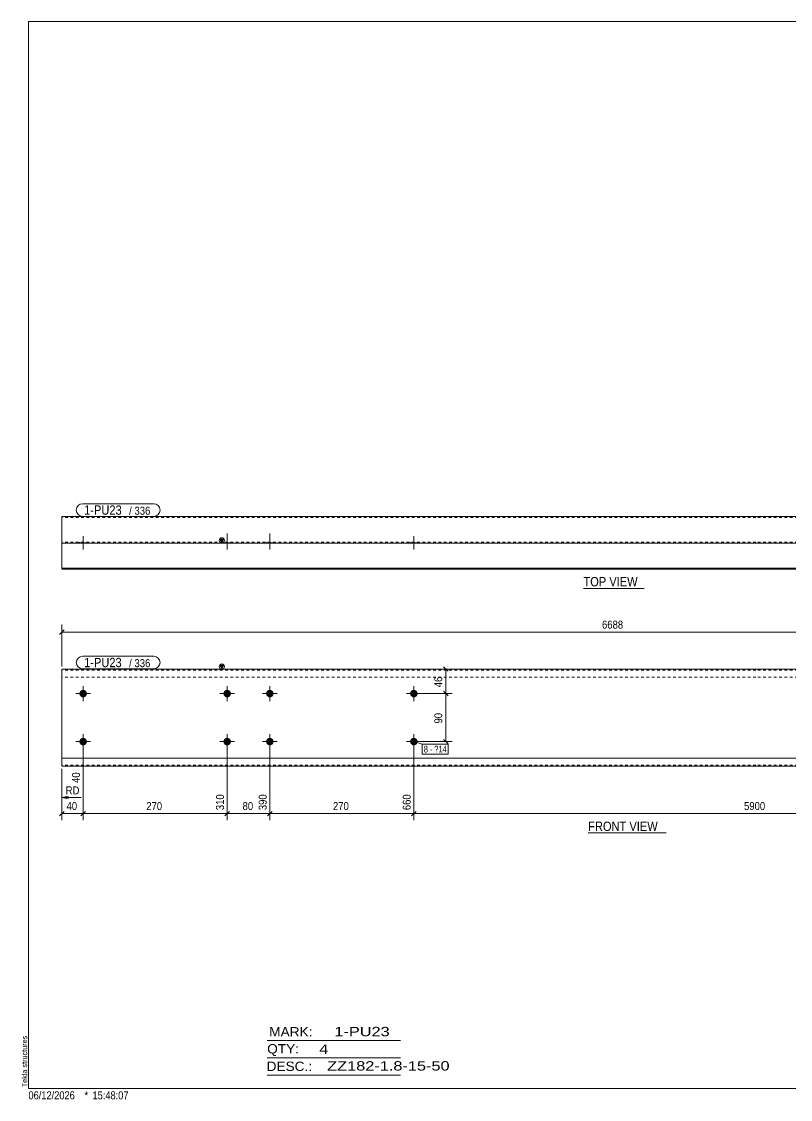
# Model space of a CAD drawing. Header units: millimetres. Extents: x 2 to 579, y 1 to 405.
# Drawn here: x 2.4 to 290.7, y 1 to 405 of the extents above; entities that cross this region are included whole.
import ezdxf

# ---------------------------------------------------------------- set-up
doc = ezdxf.new("R2010")
doc.units = ezdxf.units.MM
doc.linetypes.add('XKITLINE00', pattern=[0])
doc.linetypes.add('XKITLINE01', pattern=[4, 1, -1, 1, -1])
for name, color, linetype, lineweight in [('Bolt', 3, 'Continuous', 0), ('BoltMark', 7, 'Continuous', 0), ('Dimensions', 7, 'Continuous', 0), ('DrawingSheet', 5, 'Continuous', 0), ('OtherObjectType', 7, 'Continuous', 0), ('Part', 2, 'Continuous', 0), ('PartMark', 7, 'Continuous', 0)]:
    doc.layers.add(name, color=color, linetype=linetype, lineweight=lineweight)
doc.styles.add('ARIAL', font='ARIAL.TTF')
doc.styles.add('ARIAL_NARROW', font='ARIALN.TTF')

# ---------------------------------------------------------------- blocks, each defined once
blk = doc.blocks.new('*A2')
at = {"layer": 'Bolt'}
for points in [[(80.9, 153.06), (80.9, 153.02), (80.9, 152.99), (80.89, 152.95), (80.89, 152.92), (80.88, 152.89), (80.88, 152.85), (80.87, 152.82), (80.87, 152.79), (80.86, 152.75), (80.85, 152.72), (80.84, 152.69), (80.83, 152.65), (80.82, 152.62), (80.81, 152.59), (80.79, 152.56), (80.78, 152.52), (80.77, 152.49), (80.75, 152.46), (80.73, 152.43), (80.72, 152.4), (80.7, 152.37), (80.68, 152.34), (80.66, 152.31), (80.64, 152.29), (80.62, 152.26), (80.6, 152.23), (80.58, 152.2), (80.56, 152.18), (80.54, 152.15), (80.51, 152.13), (80.49, 152.1), (80.47, 152.08), (80.44, 152.05), (80.41, 152.03), (80.39, 152.01), (80.36, 151.99), (80.33, 151.97), (80.31, 151.95), (80.28, 151.93), (80.25, 151.91), (80.22, 151.89), (80.19, 151.87), (80.16, 151.86), (80.13, 151.84), (80.1, 151.83), (80.07, 151.81), (80.04, 151.8), (80, 151.79), (79.97, 151.77), (79.94, 151.76), (79.91, 151.75), (79.87, 151.74), (79.84, 151.73), (79.81, 151.73), (79.77, 151.72), (79.74, 151.71), (79.71, 151.71), (79.67, 151.7), (79.64, 151.7), (79.6, 151.7), (79.57, 151.69), (79.53, 151.69), (79.5, 151.69), (79.47, 151.69), (79.43, 151.69), (79.4, 151.7), (79.36, 151.7), (79.33, 151.7), (79.29, 151.71), (79.26, 151.71), (79.23, 151.72), (79.19, 151.73), (79.16, 151.73), (79.13, 151.74), (79.09, 151.75), (79.06, 151.76), (79.03, 151.77), (79, 151.79), (78.96, 151.8), (78.93, 151.81), (78.9, 151.83), (78.87, 151.84), (78.84, 151.86), (78.81, 151.87), (78.78, 151.89), (78.75, 151.91), (78.72, 151.93), (78.69, 151.95), (78.67, 151.97), (78.64, 151.99), (78.61, 152.01), (78.59, 152.03), (78.56, 152.05), (78.53, 152.08), (78.51, 152.1), (78.49, 152.13), (78.46, 152.15), (78.44, 152.18), (78.42, 152.2), (78.4, 152.23), (78.38, 152.26), (78.36, 152.29), (78.34, 152.31), (78.32, 152.34), (78.3, 152.37), (78.28, 152.4), (78.27, 152.43), (78.25, 152.46), (78.23, 152.49), (78.22, 152.52), (78.21, 152.56), (78.19, 152.59), (78.18, 152.62), (78.17, 152.65), (78.16, 152.69), (78.15, 152.72), (78.14, 152.75), (78.13, 152.79), (78.13, 152.82), (78.12, 152.85), (78.12, 152.89), (78.11, 152.92), (78.11, 152.95), (78.1, 152.99), (78.1, 153.02), (78.1, 153.06), (78.1, 153.09), (78.1, 153.13), (78.1, 153.16), (78.1, 153.2), (78.11, 153.23), (78.11, 153.26), (78.12, 153.3), (78.12, 153.33), (78.13, 153.37), (78.13, 153.4), (78.14, 153.43), (78.15, 153.47), (78.16, 153.5), (78.17, 153.53), (78.18, 153.56), (78.19, 153.6), (78.21, 153.63), (78.22, 153.66), (78.23, 153.69), (78.25, 153.72), (78.27, 153.75), (78.28, 153.78), (78.3, 153.81), (78.32, 153.84), (78.34, 153.87), (78.36, 153.9), (78.38, 153.93), (78.4, 153.95), (78.42, 153.98), (78.44, 154.01), (78.46, 154.03), (78.49, 154.06), (78.51, 154.08), (78.53, 154.11), (78.56, 154.13), (78.59, 154.15), (78.61, 154.17), (78.64, 154.2), (78.67, 154.22), (78.69, 154.24), (78.72, 154.26), (78.75, 154.27), (78.78, 154.29), (78.81, 154.31), (78.84, 154.33), (78.87, 154.34), (78.9, 154.36), (78.93, 154.37), (78.96, 154.39), (79, 154.4), (79.03, 154.41), (79.06, 154.42), (79.09, 154.43), (79.13, 154.44), (79.16, 154.45), (79.19, 154.46), (79.23, 154.47), (79.26, 154.47), (79.29, 154.48), (79.33, 154.48), (79.36, 154.49), (79.4, 154.49), (79.43, 154.49), (79.47, 154.49), (79.5, 154.49), (79.53, 154.49), (79.57, 154.49), (79.6, 154.49), (79.64, 154.49), (79.67, 154.48), (79.71, 154.48), (79.74, 154.47), (79.77, 154.47), (79.81, 154.46), (79.84, 154.45), (79.87, 154.44), (79.91, 154.43), (79.94, 154.42), (79.97, 154.41), (80, 154.4), (80.04, 154.39), (80.07, 154.37), (80.1, 154.36), (80.13, 154.34), (80.16, 154.33), (80.19, 154.31), (80.22, 154.29), (80.25, 154.27), (80.28, 154.26), (80.31, 154.24), (80.33, 154.22), (80.36, 154.2), (80.39, 154.17), (80.41, 154.15), (80.44, 154.13), (80.47, 154.11), (80.49, 154.08), (80.51, 154.06), (80.54, 154.03), (80.56, 154.01), (80.58, 153.98), (80.6, 153.95), (80.62, 153.93), (80.64, 153.9), (80.66, 153.87), (80.68, 153.84), (80.7, 153.81), (80.72, 153.78), (80.73, 153.75), (80.75, 153.72), (80.77, 153.69), (80.78, 153.66), (80.79, 153.63), (80.81, 153.6), (80.82, 153.56), (80.83, 153.53), (80.84, 153.5), (80.85, 153.47), (80.86, 153.43), (80.87, 153.4), (80.87, 153.37), (80.88, 153.33), (80.88, 153.3), (80.89, 153.26), (80.89, 153.23), (80.9, 153.2), (80.9, 153.16), (80.9, 153.13), (80.9, 153.09)], [(96.9, 153.06), (96.9, 153.02), (96.9, 152.99), (96.89, 152.95), (96.89, 152.92), (96.88, 152.89), (96.88, 152.85), (96.87, 152.82), (96.87, 152.79), (96.86, 152.75), (96.85, 152.72), (96.84, 152.69), (96.83, 152.65), (96.82, 152.62), (96.81, 152.59), (96.79, 152.56), (96.78, 152.52), (96.77, 152.49), (96.75, 152.46), (96.73, 152.43), (96.72, 152.4), (96.7, 152.37), (96.68, 152.34), (96.66, 152.31), (96.64, 152.29), (96.62, 152.26), (96.6, 152.23), (96.58, 152.2), (96.56, 152.18), (96.54, 152.15), (96.51, 152.13), (96.49, 152.1), (96.47, 152.08), (96.44, 152.05), (96.41, 152.03), (96.39, 152.01), (96.36, 151.99), (96.33, 151.97), (96.31, 151.95), (96.28, 151.93), (96.25, 151.91), (96.22, 151.89), (96.19, 151.87), (96.16, 151.86), (96.13, 151.84), (96.1, 151.83), (96.07, 151.81), (96.04, 151.8), (96, 151.79), (95.97, 151.77), (95.94, 151.76), (95.91, 151.75), (95.87, 151.74), (95.84, 151.73), (95.81, 151.73), (95.77, 151.72), (95.74, 151.71), (95.71, 151.71), (95.67, 151.7), (95.64, 151.7), (95.6, 151.7), (95.57, 151.69), (95.53, 151.69), (95.5, 151.69), (95.47, 151.69), (95.43, 151.69), (95.4, 151.7), (95.36, 151.7), (95.33, 151.7), (95.29, 151.71), (95.26, 151.71), (95.23, 151.72), (95.19, 151.73), (95.16, 151.73), (95.13, 151.74), (95.09, 151.75), (95.06, 151.76), (95.03, 151.77), (95, 151.79), (94.96, 151.8), (94.93, 151.81), (94.9, 151.83), (94.87, 151.84), (94.84, 151.86), (94.81, 151.87), (94.78, 151.89), (94.75, 151.91), (94.72, 151.93), (94.69, 151.95), (94.67, 151.97), (94.64, 151.99), (94.61, 152.01), (94.59, 152.03), (94.56, 152.05), (94.53, 152.08), (94.51, 152.1), (94.49, 152.13), (94.46, 152.15), (94.44, 152.18), (94.42, 152.2), (94.4, 152.23), (94.38, 152.26), (94.36, 152.29), (94.34, 152.31), (94.32, 152.34), (94.3, 152.37), (94.28, 152.4), (94.27, 152.43), (94.25, 152.46), (94.23, 152.49), (94.22, 152.52), (94.21, 152.56), (94.19, 152.59), (94.18, 152.62), (94.17, 152.65), (94.16, 152.69), (94.15, 152.72), (94.14, 152.75), (94.13, 152.79), (94.13, 152.82), (94.12, 152.85), (94.12, 152.89), (94.11, 152.92), (94.11, 152.95), (94.1, 152.99), (94.1, 153.02), (94.1, 153.06), (94.1, 153.09), (94.1, 153.13), (94.1, 153.16), (94.1, 153.2), (94.11, 153.23), (94.11, 153.26), (94.12, 153.3), (94.12, 153.33), (94.13, 153.37), (94.13, 153.4), (94.14, 153.43), (94.15, 153.47), (94.16, 153.5), (94.17, 153.53), (94.18, 153.56), (94.19, 153.6), (94.21, 153.63), (94.22, 153.66), (94.23, 153.69), (94.25, 153.72), (94.27, 153.75), (94.28, 153.78), (94.3, 153.81), (94.32, 153.84), (94.34, 153.87), (94.36, 153.9), (94.38, 153.93), (94.4, 153.95), (94.42, 153.98), (94.44, 154.01), (94.46, 154.03), (94.49, 154.06), (94.51, 154.08), (94.53, 154.11), (94.56, 154.13), (94.59, 154.15), (94.61, 154.17), (94.64, 154.2), (94.67, 154.22), (94.69, 154.24), (94.72, 154.26), (94.75, 154.27), (94.78, 154.29), (94.81, 154.31), (94.84, 154.33), (94.87, 154.34), (94.9, 154.36), (94.93, 154.37), (94.96, 154.39), (95, 154.4), (95.03, 154.41), (95.06, 154.42), (95.09, 154.43), (95.13, 154.44), (95.16, 154.45), (95.19, 154.46), (95.23, 154.47), (95.26, 154.47), (95.29, 154.48), (95.33, 154.48), (95.36, 154.49), (95.4, 154.49), (95.43, 154.49), (95.47, 154.49), (95.5, 154.49), (95.53, 154.49), (95.57, 154.49), (95.6, 154.49), (95.64, 154.49), (95.67, 154.48), (95.71, 154.48), (95.74, 154.47), (95.77, 154.47), (95.81, 154.46), (95.84, 154.45), (95.87, 154.44), (95.91, 154.43), (95.94, 154.42), (95.97, 154.41), (96, 154.4), (96.04, 154.39), (96.07, 154.37), (96.1, 154.36), (96.13, 154.34), (96.16, 154.33), (96.19, 154.31), (96.22, 154.29), (96.25, 154.27), (96.28, 154.26), (96.31, 154.24), (96.33, 154.22), (96.36, 154.2), (96.39, 154.17), (96.41, 154.15), (96.44, 154.13), (96.47, 154.11), (96.49, 154.08), (96.51, 154.06), (96.54, 154.03), (96.56, 154.01), (96.58, 153.98), (96.6, 153.95), (96.62, 153.93), (96.64, 153.9), (96.66, 153.87), (96.68, 153.84), (96.7, 153.81), (96.72, 153.78), (96.73, 153.75), (96.75, 153.72), (96.77, 153.69), (96.78, 153.66), (96.79, 153.63), (96.81, 153.6), (96.82, 153.56), (96.83, 153.53), (96.84, 153.5), (96.85, 153.47), (96.86, 153.43), (96.87, 153.4), (96.87, 153.37), (96.88, 153.33), (96.88, 153.3), (96.89, 153.26), (96.89, 153.23), (96.9, 153.2), (96.9, 153.16), (96.9, 153.13), (96.9, 153.09)], [(80.9, 135.06), (80.9, 135.02), (80.9, 134.99), (80.89, 134.95), (80.89, 134.92), (80.88, 134.89), (80.88, 134.85), (80.87, 134.82), (80.87, 134.79), (80.86, 134.75), (80.85, 134.72), (80.84, 134.69), (80.83, 134.65), (80.82, 134.62), (80.81, 134.59), (80.79, 134.56), (80.78, 134.52), (80.77, 134.49), (80.75, 134.46), (80.73, 134.43), (80.72, 134.4), (80.7, 134.37), (80.68, 134.34), (80.66, 134.31), (80.64, 134.29), (80.62, 134.26), (80.6, 134.23), (80.58, 134.2), (80.56, 134.18), (80.54, 134.15), (80.51, 134.13), (80.49, 134.1), (80.47, 134.08), (80.44, 134.05), (80.41, 134.03), (80.39, 134.01), (80.36, 133.99), (80.33, 133.97), (80.31, 133.95), (80.28, 133.93), (80.25, 133.91), (80.22, 133.89), (80.19, 133.87), (80.16, 133.86), (80.13, 133.84), (80.1, 133.83), (80.07, 133.81), (80.04, 133.8), (80, 133.79), (79.97, 133.77), (79.94, 133.76), (79.91, 133.75), (79.87, 133.74), (79.84, 133.73), (79.81, 133.73), (79.77, 133.72), (79.74, 133.71), (79.71, 133.71), (79.67, 133.7), (79.64, 133.7), (79.6, 133.7), (79.57, 133.69), (79.53, 133.69), (79.5, 133.69), (79.47, 133.69), (79.43, 133.69), (79.4, 133.7), (79.36, 133.7), (79.33, 133.7), (79.29, 133.71), (79.26, 133.71), (79.23, 133.72), (79.19, 133.73), (79.16, 133.73), (79.13, 133.74), (79.09, 133.75), (79.06, 133.76), (79.03, 133.77), (79, 133.79), (78.96, 133.8), (78.93, 133.81), (78.9, 133.83), (78.87, 133.84), (78.84, 133.86), (78.81, 133.87), (78.78, 133.89), (78.75, 133.91), (78.72, 133.93), (78.69, 133.95), (78.67, 133.97), (78.64, 133.99), (78.61, 134.01), (78.59, 134.03), (78.56, 134.05), (78.53, 134.08), (78.51, 134.1), (78.49, 134.13), (78.46, 134.15), (78.44, 134.18), (78.42, 134.2), (78.4, 134.23), (78.38, 134.26), (78.36, 134.29), (78.34, 134.31), (78.32, 134.34), (78.3, 134.37), (78.28, 134.4), (78.27, 134.43), (78.25, 134.46), (78.23, 134.49), (78.22, 134.52), (78.21, 134.56), (78.19, 134.59), (78.18, 134.62), (78.17, 134.65), (78.16, 134.69), (78.15, 134.72), (78.14, 134.75), (78.13, 134.79), (78.13, 134.82), (78.12, 134.85), (78.12, 134.89), (78.11, 134.92), (78.11, 134.95), (78.1, 134.99), (78.1, 135.02), (78.1, 135.06), (78.1, 135.09), (78.1, 135.13), (78.1, 135.16), (78.1, 135.2), (78.11, 135.23), (78.11, 135.26), (78.12, 135.3), (78.12, 135.33), (78.13, 135.37), (78.13, 135.4), (78.14, 135.43), (78.15, 135.47), (78.16, 135.5), (78.17, 135.53), (78.18, 135.56), (78.19, 135.6), (78.21, 135.63), (78.22, 135.66), (78.23, 135.69), (78.25, 135.72), (78.27, 135.75), (78.28, 135.78), (78.3, 135.81), (78.32, 135.84), (78.34, 135.87), (78.36, 135.9), (78.38, 135.93), (78.4, 135.95), (78.42, 135.98), (78.44, 136.01), (78.46, 136.03), (78.49, 136.06), (78.51, 136.08), (78.53, 136.11), (78.56, 136.13), (78.59, 136.15), (78.61, 136.17), (78.64, 136.2), (78.67, 136.22), (78.69, 136.24), (78.72, 136.26), (78.75, 136.27), (78.78, 136.29), (78.81, 136.31), (78.84, 136.33), (78.87, 136.34), (78.9, 136.36), (78.93, 136.37), (78.96, 136.39), (79, 136.4), (79.03, 136.41), (79.06, 136.42), (79.09, 136.43), (79.13, 136.44), (79.16, 136.45), (79.19, 136.46), (79.23, 136.47), (79.26, 136.47), (79.29, 136.48), (79.33, 136.48), (79.36, 136.49), (79.4, 136.49), (79.43, 136.49), (79.47, 136.49), (79.5, 136.49), (79.53, 136.49), (79.57, 136.49), (79.6, 136.49), (79.64, 136.49), (79.67, 136.48), (79.71, 136.48), (79.74, 136.47), (79.77, 136.47), (79.81, 136.46), (79.84, 136.45), (79.87, 136.44), (79.91, 136.43), (79.94, 136.42), (79.97, 136.41), (80, 136.4), (80.04, 136.39), (80.07, 136.37), (80.1, 136.36), (80.13, 136.34), (80.16, 136.33), (80.19, 136.31), (80.22, 136.29), (80.25, 136.27), (80.28, 136.26), (80.31, 136.24), (80.33, 136.22), (80.36, 136.2), (80.39, 136.17), (80.41, 136.15), (80.44, 136.13), (80.47, 136.11), (80.49, 136.08), (80.51, 136.06), (80.54, 136.03), (80.56, 136.01), (80.58, 135.98), (80.6, 135.95), (80.62, 135.93), (80.64, 135.9), (80.66, 135.87), (80.68, 135.84), (80.7, 135.81), (80.72, 135.78), (80.73, 135.75), (80.75, 135.72), (80.77, 135.69), (80.78, 135.66), (80.79, 135.63), (80.81, 135.6), (80.82, 135.56), (80.83, 135.53), (80.84, 135.5), (80.85, 135.47), (80.86, 135.43), (80.87, 135.4), (80.87, 135.37), (80.88, 135.33), (80.88, 135.3), (80.89, 135.26), (80.89, 135.23), (80.9, 135.2), (80.9, 135.16), (80.9, 135.13), (80.9, 135.09)], [(96.9, 135.06), (96.9, 135.02), (96.9, 134.99), (96.89, 134.95), (96.89, 134.92), (96.88, 134.89), (96.88, 134.85), (96.87, 134.82), (96.87, 134.79), (96.86, 134.75), (96.85, 134.72), (96.84, 134.69), (96.83, 134.65), (96.82, 134.62), (96.81, 134.59), (96.79, 134.56), (96.78, 134.52), (96.77, 134.49), (96.75, 134.46), (96.73, 134.43), (96.72, 134.4), (96.7, 134.37), (96.68, 134.34), (96.66, 134.31), (96.64, 134.29), (96.62, 134.26), (96.6, 134.23), (96.58, 134.2), (96.56, 134.18), (96.54, 134.15), (96.51, 134.13), (96.49, 134.1), (96.47, 134.08), (96.44, 134.05), (96.41, 134.03), (96.39, 134.01), (96.36, 133.99), (96.33, 133.97), (96.31, 133.95), (96.28, 133.93), (96.25, 133.91), (96.22, 133.89), (96.19, 133.87), (96.16, 133.86), (96.13, 133.84), (96.1, 133.83), (96.07, 133.81), (96.04, 133.8), (96, 133.79), (95.97, 133.77), (95.94, 133.76), (95.91, 133.75), (95.87, 133.74), (95.84, 133.73), (95.81, 133.73), (95.77, 133.72), (95.74, 133.71), (95.71, 133.71), (95.67, 133.7), (95.64, 133.7), (95.6, 133.7), (95.57, 133.69), (95.53, 133.69), (95.5, 133.69), (95.47, 133.69), (95.43, 133.69), (95.4, 133.7), (95.36, 133.7), (95.33, 133.7), (95.29, 133.71), (95.26, 133.71), (95.23, 133.72), (95.19, 133.73), (95.16, 133.73), (95.13, 133.74), (95.09, 133.75), (95.06, 133.76), (95.03, 133.77), (95, 133.79), (94.96, 133.8), (94.93, 133.81), (94.9, 133.83), (94.87, 133.84), (94.84, 133.86), (94.81, 133.87), (94.78, 133.89), (94.75, 133.91), (94.72, 133.93), (94.69, 133.95), (94.67, 133.97), (94.64, 133.99), (94.61, 134.01), (94.59, 134.03), (94.56, 134.05), (94.53, 134.08), (94.51, 134.1), (94.49, 134.13), (94.46, 134.15), (94.44, 134.18), (94.42, 134.2), (94.4, 134.23), (94.38, 134.26), (94.36, 134.29), (94.34, 134.31), (94.32, 134.34), (94.3, 134.37), (94.28, 134.4), (94.27, 134.43), (94.25, 134.46), (94.23, 134.49), (94.22, 134.52), (94.21, 134.56), (94.19, 134.59), (94.18, 134.62), (94.17, 134.65), (94.16, 134.69), (94.15, 134.72), (94.14, 134.75), (94.13, 134.79), (94.13, 134.82), (94.12, 134.85), (94.12, 134.89), (94.11, 134.92), (94.11, 134.95), (94.1, 134.99), (94.1, 135.02), (94.1, 135.06), (94.1, 135.09), (94.1, 135.13), (94.1, 135.16), (94.1, 135.2), (94.11, 135.23), (94.11, 135.26), (94.12, 135.3), (94.12, 135.33), (94.13, 135.37), (94.13, 135.4), (94.14, 135.43), (94.15, 135.47), (94.16, 135.5), (94.17, 135.53), (94.18, 135.56), (94.19, 135.6), (94.21, 135.63), (94.22, 135.66), (94.23, 135.69), (94.25, 135.72), (94.27, 135.75), (94.28, 135.78), (94.3, 135.81), (94.32, 135.84), (94.34, 135.87), (94.36, 135.9), (94.38, 135.93), (94.4, 135.95), (94.42, 135.98), (94.44, 136.01), (94.46, 136.03), (94.49, 136.06), (94.51, 136.08), (94.53, 136.11), (94.56, 136.13), (94.59, 136.15), (94.61, 136.17), (94.64, 136.2), (94.67, 136.22), (94.69, 136.24), (94.72, 136.26), (94.75, 136.27), (94.78, 136.29), (94.81, 136.31), (94.84, 136.33), (94.87, 136.34), (94.9, 136.36), (94.93, 136.37), (94.96, 136.39), (95, 136.4), (95.03, 136.41), (95.06, 136.42), (95.09, 136.43), (95.13, 136.44), (95.16, 136.45), (95.19, 136.46), (95.23, 136.47), (95.26, 136.47), (95.29, 136.48), (95.33, 136.48), (95.36, 136.49), (95.4, 136.49), (95.43, 136.49), (95.47, 136.49), (95.5, 136.49), (95.53, 136.49), (95.57, 136.49), (95.6, 136.49), (95.64, 136.49), (95.67, 136.48), (95.71, 136.48), (95.74, 136.47), (95.77, 136.47), (95.81, 136.46), (95.84, 136.45), (95.87, 136.44), (95.91, 136.43), (95.94, 136.42), (95.97, 136.41), (96, 136.4), (96.04, 136.39), (96.07, 136.37), (96.1, 136.36), (96.13, 136.34), (96.16, 136.33), (96.19, 136.31), (96.22, 136.29), (96.25, 136.27), (96.28, 136.26), (96.31, 136.24), (96.33, 136.22), (96.36, 136.2), (96.39, 136.17), (96.41, 136.15), (96.44, 136.13), (96.47, 136.11), (96.49, 136.08), (96.51, 136.06), (96.54, 136.03), (96.56, 136.01), (96.58, 135.98), (96.6, 135.95), (96.62, 135.93), (96.64, 135.9), (96.66, 135.87), (96.68, 135.84), (96.7, 135.81), (96.72, 135.78), (96.73, 135.75), (96.75, 135.72), (96.77, 135.69), (96.78, 135.66), (96.79, 135.63), (96.81, 135.6), (96.82, 135.56), (96.83, 135.53), (96.84, 135.5), (96.85, 135.47), (96.86, 135.43), (96.87, 135.4), (96.87, 135.37), (96.88, 135.33), (96.88, 135.3), (96.89, 135.26), (96.89, 135.23), (96.9, 135.2), (96.9, 135.16), (96.9, 135.13), (96.9, 135.09)]]:
    blk.add_hatch(color=3, dxfattribs=at).paths.add_polyline_path(points, flags=17)
at = {"layer": 'Bolt', "color": 3, "linetype": 'XKITLINE00', "lineweight": 0}
for p, q in [((79.5, 155.89), (79.5, 150.29)), ((95.5, 155.89), (95.5, 150.29)), ((82.3, 153.09), (76.7, 153.09)), ((98.3, 153.09), (92.7, 153.09)), ((79.5, 137.89), (79.5, 132.29)), ((95.5, 137.89), (95.5, 132.29)), ((82.3, 135.09), (76.7, 135.09)), ((98.3, 135.09), (92.7, 135.09))]:
    blk.add_line(p, q, dxfattribs=at)
blk = doc.blocks.new('*A3')
at = {"layer": 'Bolt'}
for points in [[(26.9, 153.06), (26.9, 153.02), (26.9, 152.99), (26.89, 152.95), (26.89, 152.92), (26.88, 152.89), (26.88, 152.85), (26.87, 152.82), (26.87, 152.79), (26.86, 152.75), (26.85, 152.72), (26.84, 152.69), (26.83, 152.65), (26.82, 152.62), (26.81, 152.59), (26.79, 152.56), (26.78, 152.52), (26.77, 152.49), (26.75, 152.46), (26.73, 152.43), (26.72, 152.4), (26.7, 152.37), (26.68, 152.34), (26.66, 152.31), (26.64, 152.29), (26.62, 152.26), (26.6, 152.23), (26.58, 152.2), (26.56, 152.18), (26.54, 152.15), (26.51, 152.13), (26.49, 152.1), (26.47, 152.08), (26.44, 152.05), (26.41, 152.03), (26.39, 152.01), (26.36, 151.99), (26.33, 151.97), (26.31, 151.95), (26.28, 151.93), (26.25, 151.91), (26.22, 151.89), (26.19, 151.87), (26.16, 151.86), (26.13, 151.84), (26.1, 151.83), (26.07, 151.81), (26.04, 151.8), (26, 151.79), (25.97, 151.77), (25.94, 151.76), (25.91, 151.75), (25.87, 151.74), (25.84, 151.73), (25.81, 151.73), (25.77, 151.72), (25.74, 151.71), (25.71, 151.71), (25.67, 151.7), (25.64, 151.7), (25.6, 151.7), (25.57, 151.69), (25.53, 151.69), (25.5, 151.69), (25.47, 151.69), (25.43, 151.69), (25.4, 151.7), (25.36, 151.7), (25.33, 151.7), (25.29, 151.71), (25.26, 151.71), (25.23, 151.72), (25.19, 151.73), (25.16, 151.73), (25.13, 151.74), (25.09, 151.75), (25.06, 151.76), (25.03, 151.77), (25, 151.79), (24.96, 151.8), (24.93, 151.81), (24.9, 151.83), (24.87, 151.84), (24.84, 151.86), (24.81, 151.87), (24.78, 151.89), (24.75, 151.91), (24.72, 151.93), (24.69, 151.95), (24.67, 151.97), (24.64, 151.99), (24.61, 152.01), (24.59, 152.03), (24.56, 152.05), (24.53, 152.08), (24.51, 152.1), (24.49, 152.13), (24.46, 152.15), (24.44, 152.18), (24.42, 152.2), (24.4, 152.23), (24.38, 152.26), (24.36, 152.29), (24.34, 152.31), (24.32, 152.34), (24.3, 152.37), (24.28, 152.4), (24.27, 152.43), (24.25, 152.46), (24.23, 152.49), (24.22, 152.52), (24.21, 152.56), (24.19, 152.59), (24.18, 152.62), (24.17, 152.65), (24.16, 152.69), (24.15, 152.72), (24.14, 152.75), (24.13, 152.79), (24.13, 152.82), (24.12, 152.85), (24.12, 152.89), (24.11, 152.92), (24.11, 152.95), (24.1, 152.99), (24.1, 153.02), (24.1, 153.06), (24.1, 153.09), (24.1, 153.13), (24.1, 153.16), (24.1, 153.2), (24.11, 153.23), (24.11, 153.26), (24.12, 153.3), (24.12, 153.33), (24.13, 153.37), (24.13, 153.4), (24.14, 153.43), (24.15, 153.47), (24.16, 153.5), (24.17, 153.53), (24.18, 153.56), (24.19, 153.6), (24.21, 153.63), (24.22, 153.66), (24.23, 153.69), (24.25, 153.72), (24.27, 153.75), (24.28, 153.78), (24.3, 153.81), (24.32, 153.84), (24.34, 153.87), (24.36, 153.9), (24.38, 153.93), (24.4, 153.95), (24.42, 153.98), (24.44, 154.01), (24.46, 154.03), (24.49, 154.06), (24.51, 154.08), (24.53, 154.11), (24.56, 154.13), (24.59, 154.15), (24.61, 154.17), (24.64, 154.2), (24.67, 154.22), (24.69, 154.24), (24.72, 154.26), (24.75, 154.27), (24.78, 154.29), (24.81, 154.31), (24.84, 154.33), (24.87, 154.34), (24.9, 154.36), (24.93, 154.37), (24.96, 154.39), (25, 154.4), (25.03, 154.41), (25.06, 154.42), (25.09, 154.43), (25.13, 154.44), (25.16, 154.45), (25.19, 154.46), (25.23, 154.47), (25.26, 154.47), (25.29, 154.48), (25.33, 154.48), (25.36, 154.49), (25.4, 154.49), (25.43, 154.49), (25.47, 154.49), (25.5, 154.49), (25.53, 154.49), (25.57, 154.49), (25.6, 154.49), (25.64, 154.49), (25.67, 154.48), (25.71, 154.48), (25.74, 154.47), (25.77, 154.47), (25.81, 154.46), (25.84, 154.45), (25.87, 154.44), (25.91, 154.43), (25.94, 154.42), (25.97, 154.41), (26, 154.4), (26.04, 154.39), (26.07, 154.37), (26.1, 154.36), (26.13, 154.34), (26.16, 154.33), (26.19, 154.31), (26.22, 154.29), (26.25, 154.27), (26.28, 154.26), (26.31, 154.24), (26.33, 154.22), (26.36, 154.2), (26.39, 154.17), (26.41, 154.15), (26.44, 154.13), (26.47, 154.11), (26.49, 154.08), (26.51, 154.06), (26.54, 154.03), (26.56, 154.01), (26.58, 153.98), (26.6, 153.95), (26.62, 153.93), (26.64, 153.9), (26.66, 153.87), (26.68, 153.84), (26.7, 153.81), (26.72, 153.78), (26.73, 153.75), (26.75, 153.72), (26.77, 153.69), (26.78, 153.66), (26.79, 153.63), (26.81, 153.6), (26.82, 153.56), (26.83, 153.53), (26.84, 153.5), (26.85, 153.47), (26.86, 153.43), (26.87, 153.4), (26.87, 153.37), (26.88, 153.33), (26.88, 153.3), (26.89, 153.26), (26.89, 153.23), (26.9, 153.2), (26.9, 153.16), (26.9, 153.13), (26.9, 153.09)], [(150.9, 153.06), (150.9, 153.02), (150.9, 152.99), (150.89, 152.95), (150.89, 152.92), (150.88, 152.89), (150.88, 152.85), (150.87, 152.82), (150.87, 152.79), (150.86, 152.75), (150.85, 152.72), (150.84, 152.69), (150.83, 152.65), (150.82, 152.62), (150.81, 152.59), (150.79, 152.56), (150.78, 152.52), (150.77, 152.49), (150.75, 152.46), (150.73, 152.43), (150.72, 152.4), (150.7, 152.37), (150.68, 152.34), (150.66, 152.31), (150.64, 152.29), (150.62, 152.26), (150.6, 152.23), (150.58, 152.2), (150.56, 152.18), (150.54, 152.15), (150.51, 152.13), (150.49, 152.1), (150.47, 152.08), (150.44, 152.05), (150.41, 152.03), (150.39, 152.01), (150.36, 151.99), (150.33, 151.97), (150.31, 151.95), (150.28, 151.93), (150.25, 151.91), (150.22, 151.89), (150.19, 151.87), (150.16, 151.86), (150.13, 151.84), (150.1, 151.83), (150.07, 151.81), (150.04, 151.8), (150, 151.79), (149.97, 151.77), (149.94, 151.76), (149.91, 151.75), (149.87, 151.74), (149.84, 151.73), (149.81, 151.73), (149.77, 151.72), (149.74, 151.71), (149.71, 151.71), (149.67, 151.7), (149.64, 151.7), (149.6, 151.7), (149.57, 151.69), (149.53, 151.69), (149.5, 151.69), (149.47, 151.69), (149.43, 151.69), (149.4, 151.7), (149.36, 151.7), (149.33, 151.7), (149.29, 151.71), (149.26, 151.71), (149.23, 151.72), (149.19, 151.73), (149.16, 151.73), (149.13, 151.74), (149.09, 151.75), (149.06, 151.76), (149.03, 151.77), (149, 151.79), (148.96, 151.8), (148.93, 151.81), (148.9, 151.83), (148.87, 151.84), (148.84, 151.86), (148.81, 151.87), (148.78, 151.89), (148.75, 151.91), (148.72, 151.93), (148.69, 151.95), (148.67, 151.97), (148.64, 151.99), (148.61, 152.01), (148.59, 152.03), (148.56, 152.05), (148.53, 152.08), (148.51, 152.1), (148.49, 152.13), (148.46, 152.15), (148.44, 152.18), (148.42, 152.2), (148.4, 152.23), (148.38, 152.26), (148.36, 152.29), (148.34, 152.31), (148.32, 152.34), (148.3, 152.37), (148.28, 152.4), (148.27, 152.43), (148.25, 152.46), (148.23, 152.49), (148.22, 152.52), (148.21, 152.56), (148.19, 152.59), (148.18, 152.62), (148.17, 152.65), (148.16, 152.69), (148.15, 152.72), (148.14, 152.75), (148.13, 152.79), (148.13, 152.82), (148.12, 152.85), (148.12, 152.89), (148.11, 152.92), (148.11, 152.95), (148.1, 152.99), (148.1, 153.02), (148.1, 153.06), (148.1, 153.09), (148.1, 153.13), (148.1, 153.16), (148.1, 153.2), (148.11, 153.23), (148.11, 153.26), (148.12, 153.3), (148.12, 153.33), (148.13, 153.37), (148.13, 153.4), (148.14, 153.43), (148.15, 153.47), (148.16, 153.5), (148.17, 153.53), (148.18, 153.56), (148.19, 153.6), (148.21, 153.63), (148.22, 153.66), (148.23, 153.69), (148.25, 153.72), (148.27, 153.75), (148.28, 153.78), (148.3, 153.81), (148.32, 153.84), (148.34, 153.87), (148.36, 153.9), (148.38, 153.93), (148.4, 153.95), (148.42, 153.98), (148.44, 154.01), (148.46, 154.03), (148.49, 154.06), (148.51, 154.08), (148.53, 154.11), (148.56, 154.13), (148.59, 154.15), (148.61, 154.17), (148.64, 154.2), (148.67, 154.22), (148.69, 154.24), (148.72, 154.26), (148.75, 154.27), (148.78, 154.29), (148.81, 154.31), (148.84, 154.33), (148.87, 154.34), (148.9, 154.36), (148.93, 154.37), (148.96, 154.39), (149, 154.4), (149.03, 154.41), (149.06, 154.42), (149.09, 154.43), (149.13, 154.44), (149.16, 154.45), (149.19, 154.46), (149.23, 154.47), (149.26, 154.47), (149.29, 154.48), (149.33, 154.48), (149.36, 154.49), (149.4, 154.49), (149.43, 154.49), (149.47, 154.49), (149.5, 154.49), (149.53, 154.49), (149.57, 154.49), (149.6, 154.49), (149.64, 154.49), (149.67, 154.48), (149.71, 154.48), (149.74, 154.47), (149.77, 154.47), (149.81, 154.46), (149.84, 154.45), (149.87, 154.44), (149.91, 154.43), (149.94, 154.42), (149.97, 154.41), (150, 154.4), (150.04, 154.39), (150.07, 154.37), (150.1, 154.36), (150.13, 154.34), (150.16, 154.33), (150.19, 154.31), (150.22, 154.29), (150.25, 154.27), (150.28, 154.26), (150.31, 154.24), (150.33, 154.22), (150.36, 154.2), (150.39, 154.17), (150.41, 154.15), (150.44, 154.13), (150.47, 154.11), (150.49, 154.08), (150.51, 154.06), (150.54, 154.03), (150.56, 154.01), (150.58, 153.98), (150.6, 153.95), (150.62, 153.93), (150.64, 153.9), (150.66, 153.87), (150.68, 153.84), (150.7, 153.81), (150.72, 153.78), (150.73, 153.75), (150.75, 153.72), (150.77, 153.69), (150.78, 153.66), (150.79, 153.63), (150.81, 153.6), (150.82, 153.56), (150.83, 153.53), (150.84, 153.5), (150.85, 153.47), (150.86, 153.43), (150.87, 153.4), (150.87, 153.37), (150.88, 153.33), (150.88, 153.3), (150.89, 153.26), (150.89, 153.23), (150.9, 153.2), (150.9, 153.16), (150.9, 153.13), (150.9, 153.09)], [(26.9, 135.06), (26.9, 135.02), (26.9, 134.99), (26.89, 134.95), (26.89, 134.92), (26.88, 134.89), (26.88, 134.85), (26.87, 134.82), (26.87, 134.79), (26.86, 134.75), (26.85, 134.72), (26.84, 134.69), (26.83, 134.65), (26.82, 134.62), (26.81, 134.59), (26.79, 134.56), (26.78, 134.52), (26.77, 134.49), (26.75, 134.46), (26.73, 134.43), (26.72, 134.4), (26.7, 134.37), (26.68, 134.34), (26.66, 134.31), (26.64, 134.29), (26.62, 134.26), (26.6, 134.23), (26.58, 134.2), (26.56, 134.18), (26.54, 134.15), (26.51, 134.13), (26.49, 134.1), (26.47, 134.08), (26.44, 134.05), (26.41, 134.03), (26.39, 134.01), (26.36, 133.99), (26.33, 133.97), (26.31, 133.95), (26.28, 133.93), (26.25, 133.91), (26.22, 133.89), (26.19, 133.87), (26.16, 133.86), (26.13, 133.84), (26.1, 133.83), (26.07, 133.81), (26.04, 133.8), (26, 133.79), (25.97, 133.77), (25.94, 133.76), (25.91, 133.75), (25.87, 133.74), (25.84, 133.73), (25.81, 133.73), (25.77, 133.72), (25.74, 133.71), (25.71, 133.71), (25.67, 133.7), (25.64, 133.7), (25.6, 133.7), (25.57, 133.69), (25.53, 133.69), (25.5, 133.69), (25.47, 133.69), (25.43, 133.69), (25.4, 133.7), (25.36, 133.7), (25.33, 133.7), (25.29, 133.71), (25.26, 133.71), (25.23, 133.72), (25.19, 133.73), (25.16, 133.73), (25.13, 133.74), (25.09, 133.75), (25.06, 133.76), (25.03, 133.77), (25, 133.79), (24.96, 133.8), (24.93, 133.81), (24.9, 133.83), (24.87, 133.84), (24.84, 133.86), (24.81, 133.87), (24.78, 133.89), (24.75, 133.91), (24.72, 133.93), (24.69, 133.95), (24.67, 133.97), (24.64, 133.99), (24.61, 134.01), (24.59, 134.03), (24.56, 134.05), (24.53, 134.08), (24.51, 134.1), (24.49, 134.13), (24.46, 134.15), (24.44, 134.18), (24.42, 134.2), (24.4, 134.23), (24.38, 134.26), (24.36, 134.29), (24.34, 134.31), (24.32, 134.34), (24.3, 134.37), (24.28, 134.4), (24.27, 134.43), (24.25, 134.46), (24.23, 134.49), (24.22, 134.52), (24.21, 134.56), (24.19, 134.59), (24.18, 134.62), (24.17, 134.65), (24.16, 134.69), (24.15, 134.72), (24.14, 134.75), (24.13, 134.79), (24.13, 134.82), (24.12, 134.85), (24.12, 134.89), (24.11, 134.92), (24.11, 134.95), (24.1, 134.99), (24.1, 135.02), (24.1, 135.06), (24.1, 135.09), (24.1, 135.13), (24.1, 135.16), (24.1, 135.2), (24.11, 135.23), (24.11, 135.26), (24.12, 135.3), (24.12, 135.33), (24.13, 135.37), (24.13, 135.4), (24.14, 135.43), (24.15, 135.47), (24.16, 135.5), (24.17, 135.53), (24.18, 135.56), (24.19, 135.6), (24.21, 135.63), (24.22, 135.66), (24.23, 135.69), (24.25, 135.72), (24.27, 135.75), (24.28, 135.78), (24.3, 135.81), (24.32, 135.84), (24.34, 135.87), (24.36, 135.9), (24.38, 135.93), (24.4, 135.95), (24.42, 135.98), (24.44, 136.01), (24.46, 136.03), (24.49, 136.06), (24.51, 136.08), (24.53, 136.11), (24.56, 136.13), (24.59, 136.15), (24.61, 136.17), (24.64, 136.2), (24.67, 136.22), (24.69, 136.24), (24.72, 136.26), (24.75, 136.27), (24.78, 136.29), (24.81, 136.31), (24.84, 136.33), (24.87, 136.34), (24.9, 136.36), (24.93, 136.37), (24.96, 136.39), (25, 136.4), (25.03, 136.41), (25.06, 136.42), (25.09, 136.43), (25.13, 136.44), (25.16, 136.45), (25.19, 136.46), (25.23, 136.47), (25.26, 136.47), (25.29, 136.48), (25.33, 136.48), (25.36, 136.49), (25.4, 136.49), (25.43, 136.49), (25.47, 136.49), (25.5, 136.49), (25.53, 136.49), (25.57, 136.49), (25.6, 136.49), (25.64, 136.49), (25.67, 136.48), (25.71, 136.48), (25.74, 136.47), (25.77, 136.47), (25.81, 136.46), (25.84, 136.45), (25.87, 136.44), (25.91, 136.43), (25.94, 136.42), (25.97, 136.41), (26, 136.4), (26.04, 136.39), (26.07, 136.37), (26.1, 136.36), (26.13, 136.34), (26.16, 136.33), (26.19, 136.31), (26.22, 136.29), (26.25, 136.27), (26.28, 136.26), (26.31, 136.24), (26.33, 136.22), (26.36, 136.2), (26.39, 136.17), (26.41, 136.15), (26.44, 136.13), (26.47, 136.11), (26.49, 136.08), (26.51, 136.06), (26.54, 136.03), (26.56, 136.01), (26.58, 135.98), (26.6, 135.95), (26.62, 135.93), (26.64, 135.9), (26.66, 135.87), (26.68, 135.84), (26.7, 135.81), (26.72, 135.78), (26.73, 135.75), (26.75, 135.72), (26.77, 135.69), (26.78, 135.66), (26.79, 135.63), (26.81, 135.6), (26.82, 135.56), (26.83, 135.53), (26.84, 135.5), (26.85, 135.47), (26.86, 135.43), (26.87, 135.4), (26.87, 135.37), (26.88, 135.33), (26.88, 135.3), (26.89, 135.26), (26.89, 135.23), (26.9, 135.2), (26.9, 135.16), (26.9, 135.13), (26.9, 135.09)], [(150.9, 135.06), (150.9, 135.02), (150.9, 134.99), (150.89, 134.95), (150.89, 134.92), (150.88, 134.89), (150.88, 134.85), (150.87, 134.82), (150.87, 134.79), (150.86, 134.75), (150.85, 134.72), (150.84, 134.69), (150.83, 134.65), (150.82, 134.62), (150.81, 134.59), (150.79, 134.56), (150.78, 134.52), (150.77, 134.49), (150.75, 134.46), (150.73, 134.43), (150.72, 134.4), (150.7, 134.37), (150.68, 134.34), (150.66, 134.31), (150.64, 134.29), (150.62, 134.26), (150.6, 134.23), (150.58, 134.2), (150.56, 134.18), (150.54, 134.15), (150.51, 134.13), (150.49, 134.1), (150.47, 134.08), (150.44, 134.05), (150.41, 134.03), (150.39, 134.01), (150.36, 133.99), (150.33, 133.97), (150.31, 133.95), (150.28, 133.93), (150.25, 133.91), (150.22, 133.89), (150.19, 133.87), (150.16, 133.86), (150.13, 133.84), (150.1, 133.83), (150.07, 133.81), (150.04, 133.8), (150, 133.79), (149.97, 133.77), (149.94, 133.76), (149.91, 133.75), (149.87, 133.74), (149.84, 133.73), (149.81, 133.73), (149.77, 133.72), (149.74, 133.71), (149.71, 133.71), (149.67, 133.7), (149.64, 133.7), (149.6, 133.7), (149.57, 133.69), (149.53, 133.69), (149.5, 133.69), (149.47, 133.69), (149.43, 133.69), (149.4, 133.7), (149.36, 133.7), (149.33, 133.7), (149.29, 133.71), (149.26, 133.71), (149.23, 133.72), (149.19, 133.73), (149.16, 133.73), (149.13, 133.74), (149.09, 133.75), (149.06, 133.76), (149.03, 133.77), (149, 133.79), (148.96, 133.8), (148.93, 133.81), (148.9, 133.83), (148.87, 133.84), (148.84, 133.86), (148.81, 133.87), (148.78, 133.89), (148.75, 133.91), (148.72, 133.93), (148.69, 133.95), (148.67, 133.97), (148.64, 133.99), (148.61, 134.01), (148.59, 134.03), (148.56, 134.05), (148.53, 134.08), (148.51, 134.1), (148.49, 134.13), (148.46, 134.15), (148.44, 134.18), (148.42, 134.2), (148.4, 134.23), (148.38, 134.26), (148.36, 134.29), (148.34, 134.31), (148.32, 134.34), (148.3, 134.37), (148.28, 134.4), (148.27, 134.43), (148.25, 134.46), (148.23, 134.49), (148.22, 134.52), (148.21, 134.56), (148.19, 134.59), (148.18, 134.62), (148.17, 134.65), (148.16, 134.69), (148.15, 134.72), (148.14, 134.75), (148.13, 134.79), (148.13, 134.82), (148.12, 134.85), (148.12, 134.89), (148.11, 134.92), (148.11, 134.95), (148.1, 134.99), (148.1, 135.02), (148.1, 135.06), (148.1, 135.09), (148.1, 135.13), (148.1, 135.16), (148.1, 135.2), (148.11, 135.23), (148.11, 135.26), (148.12, 135.3), (148.12, 135.33), (148.13, 135.37), (148.13, 135.4), (148.14, 135.43), (148.15, 135.47), (148.16, 135.5), (148.17, 135.53), (148.18, 135.56), (148.19, 135.6), (148.21, 135.63), (148.22, 135.66), (148.23, 135.69), (148.25, 135.72), (148.27, 135.75), (148.28, 135.78), (148.3, 135.81), (148.32, 135.84), (148.34, 135.87), (148.36, 135.9), (148.38, 135.93), (148.4, 135.95), (148.42, 135.98), (148.44, 136.01), (148.46, 136.03), (148.49, 136.06), (148.51, 136.08), (148.53, 136.11), (148.56, 136.13), (148.59, 136.15), (148.61, 136.17), (148.64, 136.2), (148.67, 136.22), (148.69, 136.24), (148.72, 136.26), (148.75, 136.27), (148.78, 136.29), (148.81, 136.31), (148.84, 136.33), (148.87, 136.34), (148.9, 136.36), (148.93, 136.37), (148.96, 136.39), (149, 136.4), (149.03, 136.41), (149.06, 136.42), (149.09, 136.43), (149.13, 136.44), (149.16, 136.45), (149.19, 136.46), (149.23, 136.47), (149.26, 136.47), (149.29, 136.48), (149.33, 136.48), (149.36, 136.49), (149.4, 136.49), (149.43, 136.49), (149.47, 136.49), (149.5, 136.49), (149.53, 136.49), (149.57, 136.49), (149.6, 136.49), (149.64, 136.49), (149.67, 136.48), (149.71, 136.48), (149.74, 136.47), (149.77, 136.47), (149.81, 136.46), (149.84, 136.45), (149.87, 136.44), (149.91, 136.43), (149.94, 136.42), (149.97, 136.41), (150, 136.4), (150.04, 136.39), (150.07, 136.37), (150.1, 136.36), (150.13, 136.34), (150.16, 136.33), (150.19, 136.31), (150.22, 136.29), (150.25, 136.27), (150.28, 136.26), (150.31, 136.24), (150.33, 136.22), (150.36, 136.2), (150.39, 136.17), (150.41, 136.15), (150.44, 136.13), (150.47, 136.11), (150.49, 136.08), (150.51, 136.06), (150.54, 136.03), (150.56, 136.01), (150.58, 135.98), (150.6, 135.95), (150.62, 135.93), (150.64, 135.9), (150.66, 135.87), (150.68, 135.84), (150.7, 135.81), (150.72, 135.78), (150.73, 135.75), (150.75, 135.72), (150.77, 135.69), (150.78, 135.66), (150.79, 135.63), (150.81, 135.6), (150.82, 135.56), (150.83, 135.53), (150.84, 135.5), (150.85, 135.47), (150.86, 135.43), (150.87, 135.4), (150.87, 135.37), (150.88, 135.33), (150.88, 135.3), (150.89, 135.26), (150.89, 135.23), (150.9, 135.2), (150.9, 135.16), (150.9, 135.13), (150.9, 135.09)]]:
    blk.add_hatch(color=3, dxfattribs=at).paths.add_polyline_path(points, flags=17)
at = {"layer": 'Bolt', "color": 3, "linetype": 'XKITLINE00', "lineweight": 0}
for p, q in [((25.5, 155.89), (25.5, 150.29)), ((149.5, 155.89), (149.5, 150.29)), ((28.3, 153.09), (22.7, 153.09)), ((152.3, 153.09), (146.7, 153.09)), ((25.5, 137.89), (25.5, 132.29)), ((149.5, 137.89), (149.5, 132.29)), ((28.3, 135.09), (22.7, 135.09)), ((152.3, 135.09), (146.7, 135.09))]:
    blk.add_line(p, q, dxfattribs=at)
blk = doc.blocks.new('*A4')
at = {"layer": 'Part'}
blk.add_hatch(color=2, dxfattribs=at).paths.add_polyline_path([(76.7, 163.69), (78.3, 163.69), (77.5, 162.29)], flags=17)
at = {"layer": 'Part', "color": 2, "linetype": 'XKITLINE00', "lineweight": 0}
for p, q in [((17.5, 125.89), (17.5, 162.29)), ((277.69, 162.29), (17.5, 162.29)), ((77.5, 162.29), (76.7, 163.69)), ((76.7, 163.69), (78.3, 163.69)), ((78.3, 163.69), (77.5, 162.29)), ((431.49, 162.29), (277.79, 162.29)), ((431.49, 162.29), (431.49, 125.89)), ((277.69, 128.89), (17.5, 128.89)), ((277.69, 125.89), (17.5, 125.89)), ((431.49, 128.89), (277.79, 128.89)), ((431.49, 125.89), (277.79, 125.89))]:
    blk.add_line(p, q, dxfattribs=at)
at = {"layer": 'Part', "color": 7, "linetype": 'XKITLINE01', "lineweight": 0}
for p, q in [((277.69, 161.93), (17.5, 161.93)), ((431.49, 161.93), (277.79, 161.93)), ((277.69, 159.29), (17.5, 159.29)), ((431.49, 159.29), (277.79, 159.29)), ((277.69, 126.25), (17.5, 126.25)), ((431.49, 126.25), (277.79, 126.25))]:
    blk.add_line(p, q, dxfattribs=at)
at = {"layer": 'Part', "color": 2, "linetype": 'XKITLINE00', "lineweight": 0}
blk.add_circle((77.5, 163.19), 1, dxfattribs=at)
blk = doc.blocks.new('*A6')
at = {"layer": 'Bolt'}
for points in [[(78.1, 209.43), (78.1, 209.79), (80.9, 209.79), (80.9, 209.43)], [(78.1, 209.43), (78.1, 209.79), (80.9, 209.79), (80.9, 209.43)], [(94.1, 209.43), (94.1, 209.79), (96.9, 209.79), (96.9, 209.43)], [(94.1, 209.43), (94.1, 209.79), (96.9, 209.79), (96.9, 209.43)]]:
    blk.add_hatch(color=3, dxfattribs=at).paths.add_polyline_path(points, flags=17)
at = {"layer": 'Bolt', "color": 3, "linetype": 'XKITLINE00', "lineweight": 0}
for p, q in [((79.5, 213.11), (79.5, 207.11)), ((79.5, 213.11), (79.5, 207.11)), ((95.5, 213.11), (95.5, 207.11)), ((95.5, 213.11), (95.5, 207.11)), ((78.1, 209.79), (78.1, 209.43)), ((78.1, 209.79), (78.1, 209.43)), ((80.9, 209.79), (80.9, 209.43)), ((80.9, 209.79), (80.9, 209.43)), ((94.1, 209.79), (94.1, 209.43)), ((94.1, 209.79), (94.1, 209.43)), ((96.9, 209.79), (96.9, 209.43)), ((96.9, 209.79), (96.9, 209.43))]:
    blk.add_line(p, q, dxfattribs=at)
blk = doc.blocks.new('*A7')
at = {"layer": 'Bolt'}
for points in [[(24.1, 209.43), (24.1, 209.79), (26.9, 209.79), (26.9, 209.43)], [(24.1, 209.43), (24.1, 209.79), (26.9, 209.79), (26.9, 209.43)], [(148.1, 209.43), (148.1, 209.79), (150.9, 209.79), (150.9, 209.43)], [(148.1, 209.43), (148.1, 209.79), (150.9, 209.79), (150.9, 209.43)]]:
    blk.add_hatch(color=3, dxfattribs=at).paths.add_polyline_path(points, flags=17)
at = {"layer": 'Bolt', "color": 3, "linetype": 'XKITLINE00', "lineweight": 0}
for p, q in [((25.5, 212.11), (25.5, 207.11)), ((25.5, 212.11), (25.5, 207.11)), ((149.5, 212.11), (149.5, 207.11)), ((149.5, 212.11), (149.5, 207.11)), ((24.1, 209.79), (24.1, 209.43)), ((24.1, 209.79), (24.1, 209.43)), ((26.9, 209.79), (26.9, 209.43)), ((26.9, 209.79), (26.9, 209.43)), ((148.1, 209.79), (148.1, 209.43)), ((148.1, 209.79), (148.1, 209.43)), ((150.9, 209.79), (150.9, 209.43)), ((150.9, 209.79), (150.9, 209.43))]:
    blk.add_line(p, q, dxfattribs=at)
blk = doc.blocks.new('*A8')
at = {"layer": 'Part'}
blk.add_hatch(color=2, dxfattribs=at).paths.add_polyline_path([(76.7, 211.01), (78.3, 211.01), (77.5, 209.61)], flags=17)
at = {"layer": 'Part', "color": 2, "linetype": 'XKITLINE00', "lineweight": 0}
for p, q in [((17.5, 199.79), (17.5, 219.43)), ((277.69, 219.43), (17.5, 219.43)), ((431.49, 219.43), (277.79, 219.43)), ((431.49, 219.43), (431.49, 199.79)), ((77.5, 209.61), (76.7, 211.01)), ((76.7, 211.01), (78.3, 211.01)), ((78.3, 211.01), (77.5, 209.61)), ((277.69, 209.43), (17.5, 209.43)), ((431.49, 209.43), (277.79, 209.43)), ((277.69, 200.15), (17.5, 200.15)), ((277.69, 199.79), (17.5, 199.79)), ((431.49, 200.15), (277.79, 200.15)), ((431.49, 199.79), (277.79, 199.79))]:
    blk.add_line(p, q, dxfattribs=at)
at = {"layer": 'Part', "color": 7, "linetype": 'XKITLINE01', "lineweight": 0}
for p, q in [((277.69, 219.07), (17.5, 219.07)), ((431.49, 219.07), (277.79, 219.07)), ((277.69, 209.79), (17.5, 209.79)), ((431.49, 209.79), (277.79, 209.79))]:
    blk.add_line(p, q, dxfattribs=at)
at = {"layer": 'Part', "color": 2, "linetype": 'XKITLINE00', "lineweight": 0}
blk.add_circle((77.5, 210.51), 1, dxfattribs=at)
blk = doc.blocks.new('*A9')
at = {"layer": 'DrawingSheet', "color": 5, "linetype": 'XKITLINE00', "lineweight": 0}
for p, q in [((579, 405), (5, 405)), ((5, 405), (5, 5)), ((579, 5), (579, 405)), ((5, 5), (579, 5))]:
    blk.add_line(p, q, dxfattribs=at)
at = {"layer": 'DrawingSheet', "color": 5, "style": 'ARIAL', "width": 0.85}
blk.add_text('Tekla structures', height=2, rotation=90, dxfattribs=at).set_placement((4.5, 5.5))
blk = doc.blocks.new('*A13')
at = {"layer": 'OtherObjectType', "color": 6, "linetype": 'XKITLINE00', "lineweight": 0}
for p, q in [((94.5, 23), (144.5, 23)), ((94.5, 16.5), (144.5, 16.5)), ((94.5, 10), (144.5, 10))]:
    blk.add_line(p, q, dxfattribs=at)
at = {"layer": 'OtherObjectType', "color": 6, "style": 'ARIAL_NARROW'}
for s, width, p in [('MARK:', 1.275, (95.27, 24.58)), ('1-PU23', 1.525501, (119.69, 24.65)), ('QTY:', 1.275, (94.5, 18.19)), ('4', 1.525501, (113.99, 18.05)), ('DESC.:', 1.275, (94.29, 11.63)), ('ZZ182-1.8-15-50', 1.525501, (117, 11.79))]:
    blk.add_text(s, height=3.5, dxfattribs=dict(at, width=width)).set_placement(p)
blk = doc.blocks.new('*A16')
at = {"layer": 'OtherObjectType', "color": 7, "style": 'ARIAL_NARROW', "width": 1.008832}
for s, p in [('06/12/2026', (4.99, 1)), ('15:48:07', (29, 1)), ('*', (26, 1))]:
    blk.add_text(s, height=3, dxfattribs=at).set_placement(p)
blk = doc.blocks.new('*A19')
at = {"layer": 'Dimensions', "color": 7, "linetype": 'XKITLINE00', "lineweight": 0}
for p, q in [((160.65, 153.94), (162.35, 152.24)), ((150.5, 153.09), (163.9, 153.09)), ((161.5, 135.09), (161.5, 153.09)), ((150.5, 135.09), (163.9, 135.09)), ((160.65, 135.94), (162.35, 134.24))]:
    blk.add_line(p, q, dxfattribs=at)
at = {"layer": 'Dimensions', "color": 3}
for p in [(161.5, 153.09), (161.5, 135.09)]:
    blk.add_point(p, dxfattribs=at)
at = {"layer": 'Dimensions', "color": 3, "style": 'ARIAL', "width": 0.85}
blk.add_text('90', height=3, rotation=90.0002, dxfattribs=at).set_placement((160.15, 141.87))
blk = doc.blocks.new('*A20')
at = {"layer": 'Dimensions', "color": 7, "linetype": 'XKITLINE00', "lineweight": 0}
for p, q in [((150.5, 162.29), (163.9, 162.29)), ((160.65, 163.14), (162.35, 161.44)), ((161.5, 153.09), (161.5, 162.29)), ((160.65, 153.94), (162.35, 152.24)), ((150.5, 153.09), (163.9, 153.09))]:
    blk.add_line(p, q, dxfattribs=at)
at = {"layer": 'Dimensions', "color": 3}
for p in [(161.5, 162.29), (161.5, 153.09)]:
    blk.add_point(p, dxfattribs=at)
at = {"layer": 'Dimensions', "color": 3, "style": 'ARIAL', "width": 0.85}
blk.add_text('46', height=3, rotation=90.0002, dxfattribs=at).set_placement((160.15, 155.47))
blk = doc.blocks.new('*A21')
at = {"layer": 'Dimensions', "color": 7, "linetype": 'XKITLINE00', "lineweight": 0}
for p, q in [((17.5, 163.29), (17.5, 178.94)), ((431.49, 163.29), (431.49, 178.94)), ((18.35, 176.94), (16.65, 175.24)), ((17.5, 176.09), (431.49, 176.09)), ((432.34, 176.94), (430.64, 175.24))]:
    blk.add_line(p, q, dxfattribs=at)
at = {"layer": 'Dimensions', "color": 3}
for p in [(17.5, 176.09), (431.49, 176.09)]:
    blk.add_point(p, dxfattribs=at)
at = {"layer": 'Dimensions', "color": 3, "style": 'ARIAL', "width": 0.85}
blk.add_text('6688', height=3, dxfattribs=at).set_placement((220.04, 177.44))
blk = doc.blocks.new('*A22')
at = {"layer": 'Dimensions', "color": 7, "linetype": 'XKITLINE00', "lineweight": 0}
for p, q in [((25.5, 134.09), (25.5, 105.69)), ((17.5, 124.89), (17.5, 105.69)), ((17.5, 124.89), (17.5, 111.69)), ((20, 114.59), (17.5, 114.09)), ((20, 113.59), (17.5, 114.09)), ((24.72, 114.09), (17.5, 114.09)), ((18.35, 108.94), (16.65, 107.24)), ((17.5, 108.09), (25.5, 108.09)), ((26.35, 108.94), (24.65, 107.24))]:
    blk.add_line(p, q, dxfattribs=at)
at = {"layer": 'Dimensions', "color": 7}
blk.add_point((17.5, 114.09), dxfattribs=at)
at = {"layer": 'Dimensions', "color": 3}
for p in [(17.5, 108.09), (25.5, 108.09)]:
    blk.add_point(p, dxfattribs=at)
at = {"layer": 'Dimensions', "color": 3, "style": 'ARIAL', "width": 0.85}
blk.add_text('40', height=3, rotation=90.0002, dxfattribs=at).set_placement((24.3, 119.59))
for s, p in [('RD', (18.94, 115.29)), ('40', (19.27, 109.44))]:
    blk.add_text(s, height=3, dxfattribs=at).set_placement(p)
blk = doc.blocks.new('*A23')
at = {"layer": 'Dimensions', "color": 7, "linetype": 'XKITLINE00', "lineweight": 0}
for p, q in [((25.5, 134.09), (25.5, 105.69)), ((79.5, 134.09), (79.5, 105.69)), ((26.35, 108.94), (24.65, 107.24)), ((25.5, 108.09), (79.5, 108.09)), ((80.35, 108.94), (78.65, 107.24))]:
    blk.add_line(p, q, dxfattribs=at)
at = {"layer": 'Dimensions', "color": 3}
for p in [(25.5, 108.09), (79.5, 108.09)]:
    blk.add_point(p, dxfattribs=at)
at = {"layer": 'Dimensions', "color": 3, "style": 'ARIAL', "width": 0.85}
blk.add_text('310', height=3, rotation=90.0002, dxfattribs=at).set_placement((78.3, 109.39))
blk.add_text('270', height=3, dxfattribs=at).set_placement((49.16, 109.44))
blk = doc.blocks.new('*A24')
at = {"layer": 'Dimensions', "color": 7, "linetype": 'XKITLINE00', "lineweight": 0}
for p, q in [((79.5, 134.09), (79.5, 105.69)), ((95.5, 134.09), (95.5, 105.69)), ((80.35, 108.94), (78.65, 107.24)), ((79.5, 108.09), (95.5, 108.09)), ((96.35, 108.94), (94.65, 107.24))]:
    blk.add_line(p, q, dxfattribs=at)
at = {"layer": 'Dimensions', "color": 3}
for p in [(79.5, 108.09), (95.5, 108.09)]:
    blk.add_point(p, dxfattribs=at)
at = {"layer": 'Dimensions', "color": 3, "style": 'ARIAL', "width": 0.85}
blk.add_text('390', height=3, rotation=90.0002, dxfattribs=at).set_placement((94.3, 109.39))
blk.add_text('80', height=3, dxfattribs=at).set_placement((85.27, 109.44))
blk = doc.blocks.new('*A25')
at = {"layer": 'Dimensions', "color": 7, "linetype": 'XKITLINE00', "lineweight": 0}
for p, q in [((95.5, 134.09), (95.5, 105.69)), ((149.5, 134.09), (149.5, 105.69)), ((96.35, 108.94), (94.65, 107.24)), ((95.5, 108.09), (149.5, 108.09)), ((150.35, 108.94), (148.65, 107.24))]:
    blk.add_line(p, q, dxfattribs=at)
at = {"layer": 'Dimensions', "color": 3}
for p in [(95.5, 108.09), (149.5, 108.09)]:
    blk.add_point(p, dxfattribs=at)
at = {"layer": 'Dimensions', "color": 3, "style": 'ARIAL', "width": 0.85}
blk.add_text('660', height=3, rotation=90.0002, dxfattribs=at).set_placement((148.3, 109.39))
blk.add_text('270', height=3, dxfattribs=at).set_placement((119.16, 109.44))
blk = doc.blocks.new('*A26')
at = {"layer": 'Dimensions', "color": 7, "linetype": 'XKITLINE00', "lineweight": 0}
for p, q in [((149.5, 134.09), (149.5, 105.69)), ((405.99, 134.09), (405.99, 105.69)), ((150.35, 108.94), (148.65, 107.24)), ((149.5, 108.09), (405.99, 108.09)), ((406.84, 108.94), (405.14, 107.24))]:
    blk.add_line(p, q, dxfattribs=at)
at = {"layer": 'Dimensions', "color": 3}
for p in [(149.5, 108.09), (405.99, 108.09)]:
    blk.add_point(p, dxfattribs=at)
at = {"layer": 'Dimensions', "color": 3, "style": 'ARIAL', "width": 0.85}
blk.add_text('6560', height=3, rotation=90.0002, dxfattribs=at).set_placement((404.79, 109.39))
blk.add_text('5900', height=3, dxfattribs=at).set_placement((273.29, 109.44))
blk = doc.blocks.new('*A29')
at = {"layer": 'BoltMark', "color": 7, "linetype": 'XKITLINE00', "lineweight": 0}
for p, q in [((149.5, 135.09), (152.63, 134.11)), ((152.63, 134.11), (162.32, 134.11)), ((152.63, 130.41), (152.63, 134.11)), ((162.32, 130.41), (162.32, 134.11)), ((152.63, 130.41), (162.32, 130.41))]:
    blk.add_line(p, q, dxfattribs=at)
at = {"layer": 'BoltMark', "color": 3, "style": 'ARIAL_NARROW', "width": 0.85}
for s, p in [('8', (153.23, 131.01)), ('?14', (157.16, 131.01)), ('-', (155.5, 131.01))]:
    blk.add_text(s, height=2.5, dxfattribs=at).set_placement(p)
blk = doc.blocks.new('*A31')
at = {"layer": 'PartMark', "color": 7, "linetype": 'XKITLINE00', "lineweight": 0}
for p, q in [((25.25, 167.09), (52.01, 167.09)), ((25.25, 162.39), (52.01, 162.39))]:
    blk.add_line(p, q, dxfattribs=at)
for centre, start, end in [((25.25, 164.74), 90, 270), ((52.01, 164.74), 270, 90)]:
    blk.add_arc(centre, 2.35, start, end, dxfattribs=at)
at = {"layer": 'PartMark', "color": 1, "style": 'ARIAL', "width": 0.85}
blk.add_text('1-PU23', height=3.5, dxfattribs=at).set_placement((25.85, 162.99))
at = {"layer": 'PartMark', "color": 3, "style": 'ARIAL', "width": 0.85}
for s, p in [('/', (42.73, 162.99)), ('336', (44.74, 162.99))]:
    blk.add_text(s, height=3, dxfattribs=at).set_placement(p)
blk = doc.blocks.new('*A32')
at = {"layer": 'OtherObjectType', "color": 7, "linetype": 'XKITLINE00', "lineweight": 0}
blk.add_line((214.85, 100.84), (244.15, 100.84), dxfattribs=at)
at = {"layer": 'OtherObjectType', "color": 7, "style": 'ARIAL', "width": 0.85}
blk.add_text('FRONT VIEW', height=3.5, dxfattribs=at).set_placement((214.85, 101.59))
blk = doc.blocks.new('*A33')
at = {"layer": 'PartMark', "color": 7, "linetype": 'XKITLINE00', "lineweight": 0}
for p, q in [((25.25, 224.23), (52.01, 224.23)), ((25.25, 219.53), (52.01, 219.53))]:
    blk.add_line(p, q, dxfattribs=at)
for centre, start, end in [((25.25, 221.88), 90, 270), ((52.01, 221.88), 270, 90)]:
    blk.add_arc(centre, 2.35, start, end, dxfattribs=at)
at = {"layer": 'PartMark', "color": 1, "style": 'ARIAL', "width": 0.85}
blk.add_text('1-PU23', height=3.5, dxfattribs=at).set_placement((25.85, 220.13))
at = {"layer": 'PartMark', "color": 3, "style": 'ARIAL', "width": 0.85}
for s, p in [('/', (42.73, 220.13)), ('336', (44.74, 220.13))]:
    blk.add_text(s, height=3, dxfattribs=at).set_placement(p)
blk = doc.blocks.new('*A34')
at = {"layer": 'OtherObjectType', "color": 7, "linetype": 'XKITLINE00', "lineweight": 0}
blk.add_line((213.08, 192.54), (235.9, 192.54), dxfattribs=at)
at = {"layer": 'OtherObjectType', "color": 7, "style": 'ARIAL', "width": 0.85}
blk.add_text('TOP VIEW', height=3.5, dxfattribs=at).set_placement((213.08, 193.29))

msp = doc.modelspace()

# ---------------------------------------------------------------- block references
at = {"lineweight": 0}
for name in ['*A9', '*A33', '*A7', '*A6', '*A34', '*A21', '*A31', '*A20', '*A3', '*A2', '*A19', '*A22', '*A23', '*A24', '*A25', '*A26', '*A29', '*A32', '*A13', '*A16']:
    msp.add_blockref(name, (0, 0), dxfattribs=at)
at = {"layer": 'Part', "lineweight": 0}
for name in ['*A8', '*A4']:
    msp.add_blockref(name, (0, 0), dxfattribs=at)

doc.saveas('drawing.dxf')
